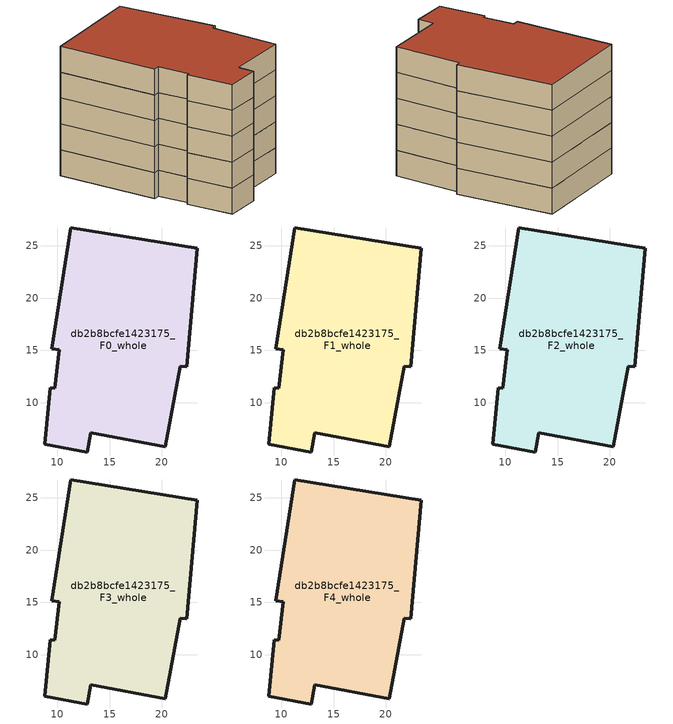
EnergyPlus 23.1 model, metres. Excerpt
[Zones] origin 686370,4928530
db2b8bcfe1423175_F0_whole
 floor ground (EU_floor_Construction): 20.34,5.76 21.78,13.5 22.36,13.45 23.4,24.79 11.3,26.71 9.45,15.16 10.17,15.08 9.73,11.38 9.33,11.43 8.78,6.03 12.86,5.27 13.2,7.09 z0
 wall outside (EU_wall_Construction): 9.73,11.38 10.17,15.08 9.45,15.16 11.3,26.71 23.4,24.79 22.36,13.45 21.78,13.5 20.34,5.76 13.2,7.09 12.86,5.27 8.78,6.03 9.33,11.43 9.73,11.38 z0:3
db2b8bcfe1423175_F1_whole
 floor to db2b8bcfe1423175_F0_whole (EU_floor_Construction): 20.34,5.76 21.78,13.5 22.36,13.45 23.4,24.79 11.29,26.71 9.45,15.16 10.17,15.08 9.73,11.38 9.33,11.43 8.78,6.03 12.86,5.27 13.2,7.09 z3
 wall outside (EU_wall_Construction): 9.73,11.38 10.17,15.08 9.45,15.16 11.3,26.71 23.4,24.79 22.36,13.45 21.78,13.5 20.34,5.76 13.2,7.09 12.86,5.27 8.78,6.03 9.33,11.43 9.73,11.38 z3:6
db2b8bcfe1423175_F2_whole
 floor to db2b8bcfe1423175_F1_whole (EU_floor_Construction): 20.34,5.76 21.78,13.5 22.36,13.45 23.4,24.79 11.29,26.71 9.45,15.16 10.17,15.08 9.73,11.38 9.33,11.43 8.78,6.03 12.86,5.27 13.2,7.09 z6
 wall outside (EU_wall_Construction): 9.73,11.38 10.17,15.08 9.45,15.16 11.3,26.71 23.4,24.79 22.36,13.45 21.78,13.5 20.34,5.76 13.2,7.09 12.86,5.27 8.78,6.03 9.33,11.43 9.73,11.38 z6:9
db2b8bcfe1423175_F3_whole
 floor to db2b8bcfe1423175_F2_whole (EU_floor_Construction): 20.34,5.76 21.78,13.5 22.36,13.45 23.4,24.79 11.29,26.71 9.45,15.16 10.17,15.08 9.73,11.38 9.33,11.43 8.78,6.03 12.86,5.27 13.2,7.09 z9
 wall outside (EU_wall_Construction): 9.73,11.38 10.17,15.08 9.45,15.16 11.3,26.71 23.4,24.79 22.36,13.45 21.78,13.5 20.34,5.76 13.2,7.09 12.86,5.27 8.78,6.03 9.33,11.43 9.73,11.38 z9:12
db2b8bcfe1423175_F4_whole
 floor to db2b8bcfe1423175_F3_whole (EU_floor_Construction): 20.34,5.76 21.78,13.5 22.36,13.45 23.4,24.79 11.29,26.71 9.45,15.16 10.17,15.08 9.73,11.38 9.33,11.43 8.78,6.03 12.86,5.27 13.2,7.09 z12
 wall outside (EU_wall_Construction): 9.73,11.38 10.17,15.08 9.45,15.16 11.3,26.71 23.4,24.79 22.36,13.45 21.78,13.5 20.34,5.76 13.2,7.09 12.86,5.27 8.78,6.03 9.33,11.43 9.73,11.38 z12:15
 roof outside (EU_roof_Construction): 23.4,24.79 22.36,13.45 21.78,13.5 20.34,5.76 13.2,7.09 12.86,5.27 8.78,6.03 9.33,11.43 9.73,11.38 10.17,15.08 9.45,15.16 11.3,26.71 z15
[Building]
EU S2 Campaign: North Axis=0; Terrain=City; Solar Distribution=FullExterior
[Site:Location]
Bologna: Latitude=44.5; Longitude=11.25; Time Zone=1; Elevation=37
[SizingPeriod:WeatherFileDays]
AnnualSizingPeriod: Begin Month=1; Begin Day of Month=1; End Month=12; End Day of Month=31; Day of Week for Start Day=Monday; Use Weather File Daylight Saving Period=No; Use Weather File Rain and Snow Indicators=No
[MATERIAL]
EU_InternalMass_Material: Roughness=MediumRough; Thickness=0.1; Conductivity=1; Density=1800; Specific Heat=900; Thermal Absorptance=0.9; Solar Absorptance=0.7; Visible Absorptance=0.7
[MATERIAL:NOMASS] Roughness=MediumRough; Thermal Absorptance=0.9; Solar Absorptance=0.7; Visible Absorptance=0.7
Name | Thermal Resistance
EU_wall_NoMass | 0.905828
EU_roof_NoMass | 0.37593
EU_floor_NoMass | 0.67114
[CONSTRUCTION]
EU_wall_Construction: EU_wall_NoMass
EU_roof_Construction: EU_roof_NoMass
EU_floor_Construction: EU_floor_NoMass
EU_InternalMass_Construction: EU_InternalMass_Material
[ZONE] Type=1; Multiplier=1; Ceiling Height=autocalculate; Floor Area=autocalculate; Part of Total Floor Area=Yes
Name | Volume
db2b8bcfe1423175_F0_whole | 726.13
db2b8bcfe1423175_F1_whole; db2b8bcfe1423175_F2_whole; db2b8bcfe1423175_F3_whole; db2b8bcfe1423175_F4_whole | 726.133
[INTERNALMASS] Construction=EU_InternalMass_Construction; Surface Area=242.044
Name | Zone or ZoneList
db2b8bcfe1423175_F0_whole_EU_InternalMass | db2b8bcfe1423175_F0_whole
db2b8bcfe1423175_F1_whole_EU_InternalMass | db2b8bcfe1423175_F1_whole
db2b8bcfe1423175_F2_whole_EU_InternalMass | db2b8bcfe1423175_F2_whole
db2b8bcfe1423175_F3_whole_EU_InternalMass | db2b8bcfe1423175_F3_whole
db2b8bcfe1423175_F4_whole_EU_InternalMass | db2b8bcfe1423175_F4_whole
[OTHEREQUIPMENT] Fuel Type=Electricity; Design Level Calculation Method=Watts/Area; Power per Zone Floor Area=1; Fraction Latent=0; Fraction Radiant=0; Fraction Lost=0; Carbon Dioxide Generation Rate=0; EndUse Subcategory=EU_Step8_InternalGains
Name | Zone or ZoneList or Space or SpaceList | Schedule
EU_Step8_InternalGain_db2b8bcfe1423175_F0_whole_f000 | db2b8bcfe1423175_F0_whole | EU_Step8_GainSchedule_db2b8bcfe1423175_F0_whole_f000
EU_Step8_InternalGain_db2b8bcfe1423175_F1_whole_f000 | db2b8bcfe1423175_F1_whole | EU_Step8_GainSchedule_db2b8bcfe1423175_F1_whole_f000
EU_Step8_InternalGain_db2b8bcfe1423175_F2_whole_f000 | db2b8bcfe1423175_F2_whole | EU_Step8_GainSchedule_db2b8bcfe1423175_F2_whole_f000
EU_Step8_InternalGain_db2b8bcfe1423175_F3_whole_f000 | db2b8bcfe1423175_F3_whole | EU_Step8_GainSchedule_db2b8bcfe1423175_F3_whole_f000
EU_Step8_InternalGain_db2b8bcfe1423175_F4_whole_f000 | db2b8bcfe1423175_F4_whole | EU_Step8_GainSchedule_db2b8bcfe1423175_F4_whole_f000
[ZONEVENTILATION:DESIGNFLOWRATE] Schedule=EU_AlwaysOn; Design Flow Rate Calculation Method=AirChanges/Hour; Air Changes per Hour=0.73129; Ventilation Type=Natural; Fan Pressure Rise=0; Fan Total Efficiency=1; Constant Term Coefficient=1; Temperature Term Coefficient=0; Velocity Term Coefficient=0; Velocity Squared Term Coefficient=0; Minimum Indoor Temperature=-100; Maximum Indoor Temperature=100; Delta Temperature=-100; Minimum Outdoor Temperature=-100; Maximum Outdoor Temperature=100; Maximum Wind Speed=40
Name | Zone or ZoneList or Space or SpaceList
EU_ConstantAir_db2b8bcfe1423175_F0_whole | db2b8bcfe1423175_F0_whole
EU_ConstantAir_db2b8bcfe1423175_F1_whole | db2b8bcfe1423175_F1_whole
EU_ConstantAir_db2b8bcfe1423175_F2_whole | db2b8bcfe1423175_F2_whole
EU_ConstantAir_db2b8bcfe1423175_F3_whole | db2b8bcfe1423175_F3_whole
EU_ConstantAir_db2b8bcfe1423175_F4_whole | db2b8bcfe1423175_F4_whole
[HVACTEMPLATE:THERMOSTAT] Constant Heating Setpoint=20; Constant Cooling Setpoint=50
EU_HeatOnly_db2b8bcfe1423175_F0_whole; EU_HeatOnly_db2b8bcfe1423175_F1_whole; EU_HeatOnly_db2b8bcfe1423175_F2_whole; EU_HeatOnly_db2b8bcfe1423175_F3_whole; EU_HeatOnly_db2b8bcfe1423175_F4_whole
[HVACTEMPLATE:ZONE:IDEALLOADSAIRSYSTEM] System Availability Schedule=EU_AlwaysOn; Maximum Heating Supply Air Temperature=50; Minimum Cooling Supply Air Temperature=13; Maximum Heating Supply Air Humidity Ratio=0.0156; Minimum Cooling Supply Air Humidity Ratio=0.0077; Heating Limit=NoLimit; Cooling Limit=NoLimit; Heating Availability Schedule=EU_AlwaysOn; Cooling Availability Schedule=EU_CoolingOff; Dehumidification Control Type=ConstantSensibleHeatRatio; Cooling Sensible Heat Ratio=0.7; Dehumidification Setpoint=60; Humidification Control Type=None; Humidification Setpoint=30; Outdoor Air Method=None; Outdoor Air Flow Rate per Person=0.00944; Outdoor Air Flow Rate per Zone Floor Area=0; Outdoor Air Flow Rate per Zone=0; Demand Controlled Ventilation Type=None; Outdoor Air Economizer Type=NoEconomizer; Heat Recovery Type=None; Sensible Heat Recovery Effectiveness=0.7; Latent Heat Recovery Effectiveness=0.65
Name | Template Thermostat
db2b8bcfe1423175_F0_whole | EU_HeatOnly_db2b8bcfe1423175_F0_whole
db2b8bcfe1423175_F1_whole | EU_HeatOnly_db2b8bcfe1423175_F1_whole
db2b8bcfe1423175_F2_whole | EU_HeatOnly_db2b8bcfe1423175_F2_whole
db2b8bcfe1423175_F3_whole | EU_HeatOnly_db2b8bcfe1423175_F3_whole
db2b8bcfe1423175_F4_whole | EU_HeatOnly_db2b8bcfe1423175_F4_whole
[SIZING:ZONE] Zone Cooling Design Supply Air Temperature Input Method=SupplyAirTemperature; Zone Cooling Design Supply Air Temperature=13; Zone Heating Design Supply Air Temperature Input Method=SupplyAirTemperature; Zone Heating Design Supply Air Temperature=50; Zone Cooling Design Supply Air Humidity Ratio=0.008; Zone Heating Design Supply Air Humidity Ratio=0.008; Cooling Design Air Flow Method=DesignDay; Cooling Design Air Flow Rate=0; Cooling Minimum Air Flow per Zone Floor Area=0.000762; Cooling Minimum Air Flow=0; Cooling Minimum Air Flow Fraction=0.2; Heating Design Air Flow Method=DesignDay; Heating Design Air Flow Rate=0; Heating Maximum Air Flow per Zone Floor Area=0.002032; Heating Maximum Air Flow=0.141576; Heating Maximum Air Flow Fraction=0.3; Account for Dedicated Outdoor Air System=No; Dedicated Outdoor Air System Control Strategy=NeutralSupplyAir; Dedicated Outdoor Air Low Setpoint Temperature for Design=autosize; Dedicated Outdoor Air High Setpoint Temperature for Design=autosize; Zone Load Sizing Method=Sensible Load Only No Latent Load; Zone Latent Cooling Design Supply Air Humidity Ratio Input Method=HumidityRatioDifference; Zone Cooling Design Supply Air Humidity Ratio Difference=0.005; Zone Latent Heating Design Supply Air Humidity Ratio Input Method=HumidityRatioDifference; Zone Humidification Design Supply Air Humidity Ratio Difference=0.005
db2b8bcfe1423175_F0_whole; db2b8bcfe1423175_F1_whole; db2b8bcfe1423175_F2_whole; db2b8bcfe1423175_F3_whole; db2b8bcfe1423175_F4_whole
[SCHEDULE:CONSTANT]
Name | Hourly Value
EU_AlwaysOn | 1
EU_CoolingOff | 0
[SCHEDULE:FILE] Column Number=1; Rows to Skip at Top=0; Number of Hours of Data=8760; Column Separator=Comma; Interpolate to Timestep=No; Minutes per Item=60; Adjust Schedule for Daylight Savings=Yes
Name | File
EU_Step8_GainSchedule_db2b8bcfe1423175_F0_whole_f000 | ../../schedules/db2b8bcfe1423175/db2b8bcfe1423175_F0_whole_f000_gain.csv
EU_Step8_GainSchedule_db2b8bcfe1423175_F1_whole_f000 | ../../schedules/db2b8bcfe1423175/db2b8bcfe1423175_F1_whole_f000_gain.csv
EU_Step8_GainSchedule_db2b8bcfe1423175_F2_whole_f000 | ../../schedules/db2b8bcfe1423175/db2b8bcfe1423175_F2_whole_f000_gain.csv
EU_Step8_GainSchedule_db2b8bcfe1423175_F3_whole_f000 | ../../schedules/db2b8bcfe1423175/db2b8bcfe1423175_F3_whole_f000_gain.csv
EU_Step8_GainSchedule_db2b8bcfe1423175_F4_whole_f000 | ../../schedules/db2b8bcfe1423175/db2b8bcfe1423175_F4_whole_f000_gain.csv
